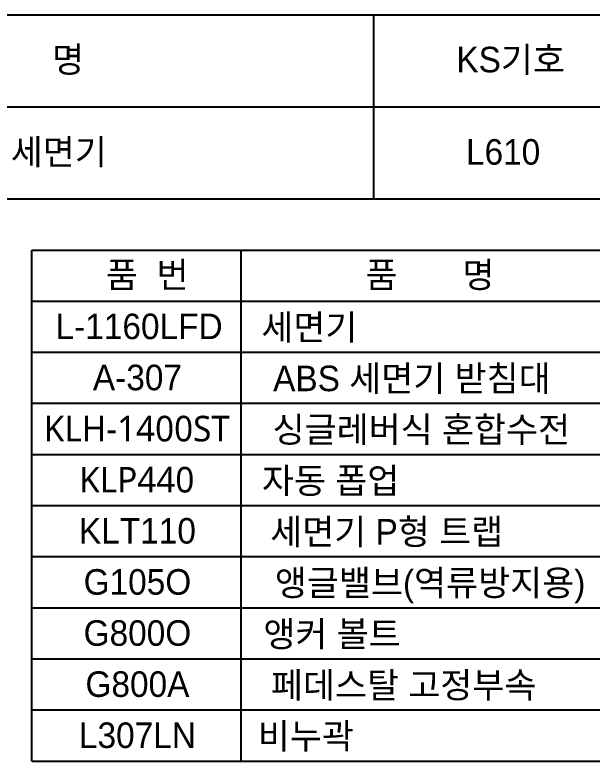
# Model space of a CAD drawing. Header units: millimetres. Extents: x 0 to 3746, y -67 to 2530.
# Drawn here: x 938 to 1504, y 1800 to 2530 of the extents above; entities that cross this region are included whole.
import ezdxf
from ezdxf.enums import TextEntityAlignment as Align

# ---------------------------------------------------------------- set-up
doc = ezdxf.new("R2010")
doc.units = ezdxf.units.MM
doc.layers.add('TEXT', color=7, linetype='Continuous')
doc.layers.add('도각라인', color=7, linetype='Continuous')
doc.styles.add('맑은고딕_통일', font='malgun.ttf', dxfattribs={"height": 25})
doc.styles.add('타이틀', font='H2GTRM.TTF', dxfattribs={"height": 25})

msp = doc.modelspace()

# ---------------------------------------------------------------- linework, layer by layer
at = {"layer": '도각라인', "color": 7}
for p, q in [((0, 2530), (1800, 2530)), ((1290, 2350), (1290, 2530)), ((520, 2440), (1800, 2440)), ((0, 2350), (1800, 2350)), ((955, 1800), (955, 2300)), ((955, 2300), (1770, 2300)), ((1160, 1800), (1160, 2300)), ((955, 2250), (1770, 2250)), ((955, 2200), (1770, 2200)), ((955, 2150), (1770, 2150)), ((955, 2100), (1770, 2100)), ((955, 2050), (1770, 2050)), ((955, 2000), (1770, 2000)), ((955, 1950), (1770, 1950)), ((955, 1900), (1770, 1900)), ((955, 1850), (1770, 1850)), ((955, 1800), (1770, 1800))]:
    msp.add_line(p, q, dxfattribs=at)

# ---------------------------------------------------------------- texts
at = {"layer": 'TEXT'}
for s, style, p in [('품             명', '타이틀', (915.69, 2486.4)), ('KS기호', '타이틀', (1423.85, 2486.32)), ('평면붙임 세면기', '타이틀', (914.04, 2396)), ('L610', '타이틀', (1416.49, 2396)), ('품  번', '타이틀', (1067.94, 2275.73)), ('품       명', '타이틀', (1344.82, 2275.73)), ('L-1160LFD', '타이틀', (1059.98, 2225.28)), ('세면기', '타이틀', (1226.72, 2224.38)), ('ABS 세면기 받침대', '타이틀', (1327.15, 2174.38)), ('A-307', '타이틀', (1058.33, 2175.28)), ('싱글레버식 혼합수전', '타이틀', (1336.38, 2124.38)), ('KLH-1400ST', '맑은고딕_통일', (1057.7, 2125.28)), ('KLP440', '맑은고딕_통일', (1057.7, 2075.28)), ('자동 폽업', '타이틀', (1247.59, 2074.38)), ('KLT110', '타이틀', (1058.33, 2025.28)), ('세면기 P형 트랩', '타이틀', (1302.44, 2024.38)), ('G105O', '타이틀', (1058.33, 1975.28)), ('앵글밸브(역류방지용)', '타이틀', (1344.97, 1974.38)), ('G800O', '타이틀', (1058.33, 1925.28)), ('앵커 볼트', '타이틀', (1248.97, 1924.38)), ('G800A', '타이틀', (1058.33, 1875.28)), ('페데스탈 고정부속', '타이틀', (1319.09, 1874.38)), ('비누곽', '타이틀', (1223.28, 1824.38)), ('L307LN', '타이틀', (1058.33, 1825.28))]:
    msp.add_text(s, height=25, dxfattribs=dict(at, style=style)).set_placement(p, align=Align.MIDDLE_CENTER)

doc.saveas('drawing.dxf')
